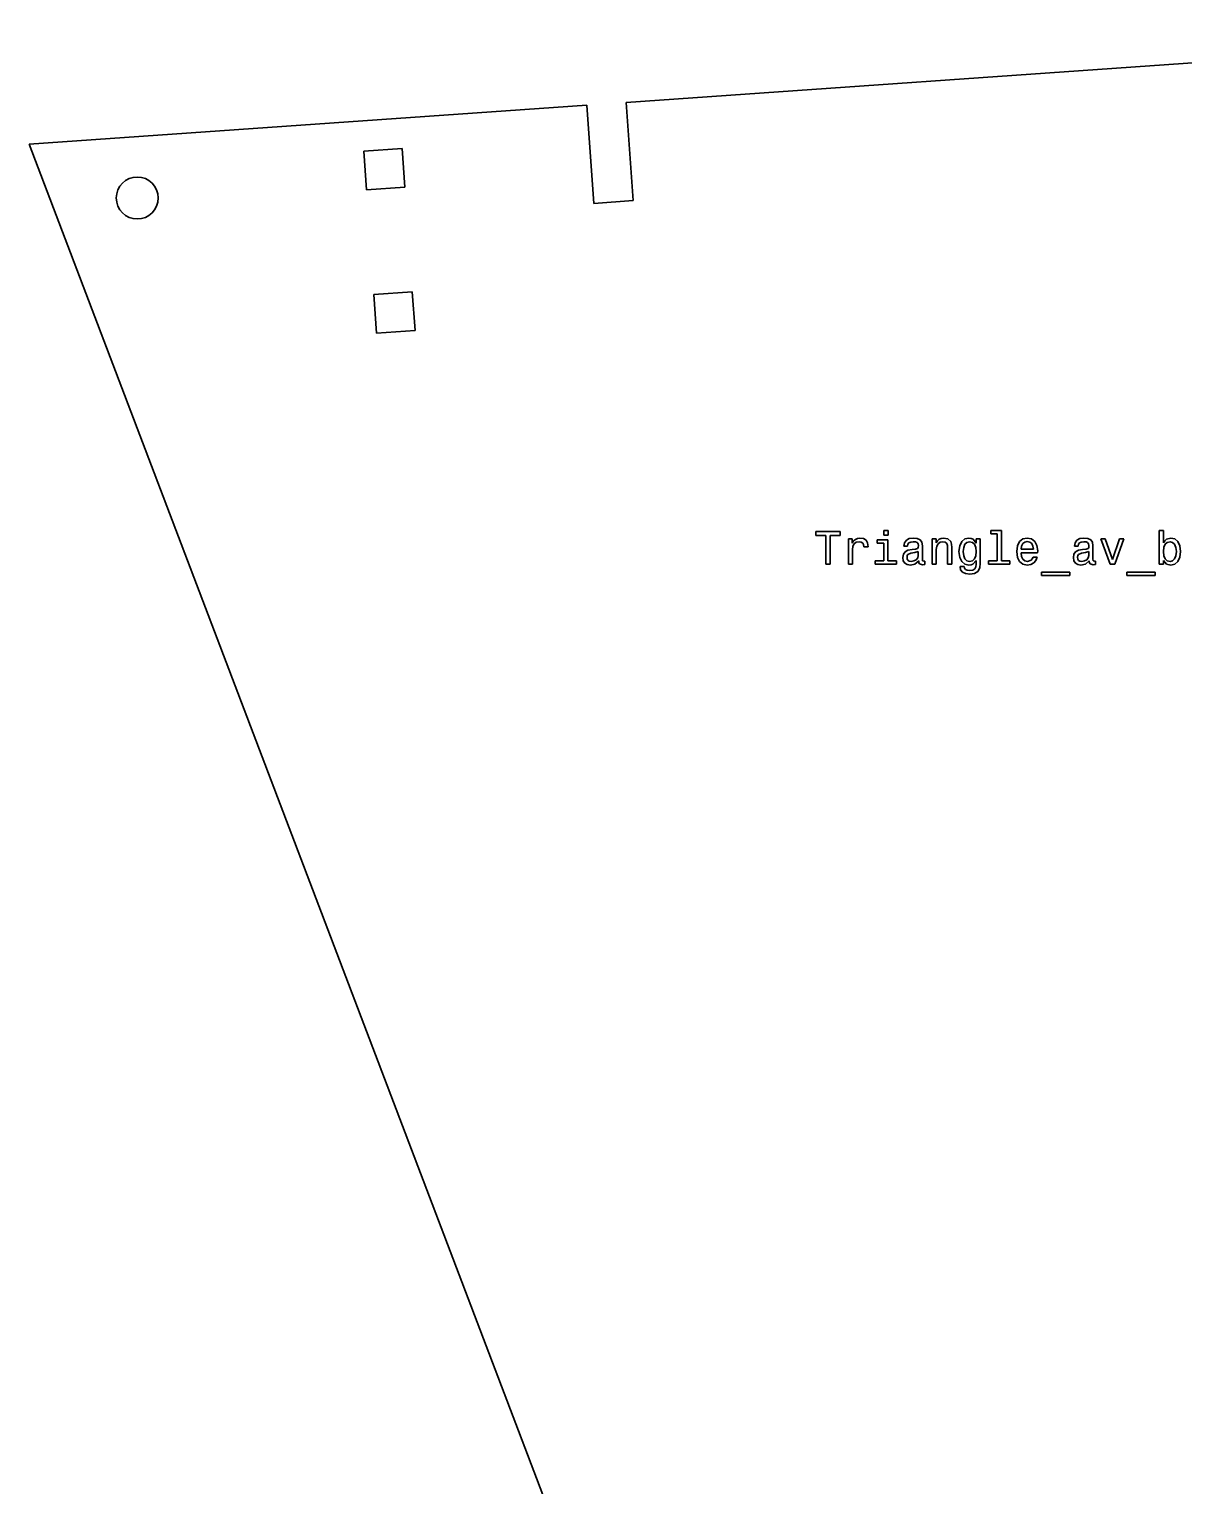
# Model space of a CAD drawing. Extents: x 213 to 562, y 53 to 511.
# Drawn here: x 213.2 to 389.3, y 281.7 to 503.8 of the extents above; entities that cross this region are included whole.
import ezdxf

# ---------------------------------------------------------------- set-up
doc = ezdxf.new("R2010")
doc.units = 0

msp = doc.modelspace()

# ---------------------------------------------------------------- linework, layer by layer
at = {"color": 7, "lineweight": 35}
for p, q in [((304.255859, 492.585999), (463.604004, 503.760498)), ((213.181808, 486.19931), (298.270569, 492.16626)), ((368.476898, 78.357178), (213.181808, 486.19931))]:
    msp.add_line(p, q, dxfattribs=at)
at = {"color": 7, "lineweight": 35, "ltscale": 0.375}
for p, q in [((298.270569, 492.16626), (299.319885, 477.203003)), ((305.305176, 477.622742), (304.255859, 492.585999))]:
    msp.add_line(p, q, dxfattribs=at)
at = {"color": 7, "lineweight": 35, "ltscale": 0.1475}
for p, q in [((264.217682, 485.151154), (270.103241, 485.563873)), ((264.217682, 485.151154), (264.630432, 479.265594)), ((270.515961, 479.678345), (270.103241, 485.563873)), ((264.630432, 479.265594), (270.515961, 479.678345)), ((265.749695, 463.30481), (271.635223, 463.717529)), ((265.749695, 463.30481), (266.162415, 457.41925)), ((272.047974, 457.832001), (271.635223, 463.717529)), ((266.162415, 457.41925), (272.047974, 457.832001))]:
    msp.add_line(p, q, dxfattribs=at)
at = {"color": 7, "lineweight": 35, "ltscale": 0.15}
msp.add_line((299.319885, 477.203003), (305.305176, 477.622742), dxfattribs=at)
at = {"color": 7, "lineweight": 35, "ltscale": 0.092399}
msp.add_line((336.915527, 427.174103), (333.219574, 427.174103), dxfattribs=at)
at = {"color": 7, "lineweight": 35, "ltscale": 0.01513}
for p, q in [((333.219574, 427.174103), (333.219574, 426.568909)), ((336.915527, 426.568909), (336.915527, 427.174103)), ((358.277222, 426.042999), (357.672028, 426.042999))]:
    msp.add_line(p, q, dxfattribs=at)
at = {"color": 7, "lineweight": 35, "ltscale": 0.038004}
msp.add_line((333.219574, 426.568909), (334.739746, 426.568909), dxfattribs=at)
at = {"color": 7, "lineweight": 35, "ltscale": 0.10987}
for p, q in [((334.739746, 426.568909), (334.739746, 422.174103)), ((335.402588, 422.174103), (335.402588, 426.568909))]:
    msp.add_line(p, q, dxfattribs=at)
at = {"color": 7, "lineweight": 35, "ltscale": 0.037823}
msp.add_line((335.402588, 426.568909), (336.915527, 426.568909), dxfattribs=at)
at = {"color": 7, "lineweight": 35, "ltscale": 0.016751}
for p, q in [((344.213806, 427.347015), (343.543762, 427.347015)), ((343.543762, 426.626556), (344.213806, 426.626556)), ((378.111511, 422.174103), (378.781555, 422.174103))]:
    msp.add_line(p, q, dxfattribs=at)
at = {"color": 7, "lineweight": 35, "ltscale": 0.018011}
for p, q in [((343.543762, 427.347015), (343.543762, 426.626556)), ((344.213806, 426.626556), (344.213806, 427.347015))]:
    msp.add_line(p, q, dxfattribs=at)
at = {"color": 7, "lineweight": 35, "ltscale": 0.013329}
for p, q in [((359.869446, 427.347015), (359.869446, 426.813873)), ((342.261353, 422.707245), (342.261353, 422.174103)), ((345.503418, 422.174103), (345.503418, 422.707245)), ((359.559631, 422.707245), (359.559631, 422.174103)), ((362.794495, 422.174103), (362.794495, 422.707245))]:
    msp.add_line(p, q, dxfattribs=at)
at = {"color": 7, "lineweight": 35, "ltscale": 0.040706}
for p, q in [((361.497681, 427.347015), (359.869446, 427.347015)), ((344.1922, 425.9133), (342.563965, 425.9133))]:
    msp.add_line(p, q, dxfattribs=at)
at = {"color": 7, "lineweight": 35, "ltscale": 0.024855}
msp.add_line((359.869446, 426.813873), (360.863647, 426.813873), dxfattribs=at)
at = {"color": 7, "lineweight": 35, "ltscale": 0.102666}
msp.add_line((360.863647, 426.813873), (360.863647, 422.707245), dxfattribs=at)
at = {"color": 7, "lineweight": 35, "ltscale": 0.115994}
msp.add_line((361.497681, 422.707245), (361.497681, 427.347015), dxfattribs=at)
at = {"color": 7, "lineweight": 35, "ltscale": 0.01585}
for p, q in [((386.223907, 427.347015), (385.589905, 427.347015)), ((353.298828, 422.174103), (353.932831, 422.174103)), ((385.589905, 422.174103), (386.223907, 422.174103))]:
    msp.add_line(p, q, dxfattribs=at)
at = {"color": 7, "lineweight": 35, "ltscale": 0.129323}
msp.add_line((385.589905, 427.347015), (385.589905, 422.174103), dxfattribs=at)
at = {"color": 7, "lineweight": 35, "ltscale": 0.04737}
msp.add_line((386.223907, 425.452209), (386.223907, 427.347015), dxfattribs=at)
at = {"color": 7, "lineweight": 35, "ltscale": 0.096722}
for p, q in [((338.154724, 426.042999), (338.154724, 422.174103)), ((350.928528, 426.042999), (350.928528, 422.174103))]:
    msp.add_line(p, q, dxfattribs=at)
at = {"color": 7, "lineweight": 35, "ltscale": 0.01441}
msp.add_line((338.73111, 426.042999), (338.154724, 426.042999), dxfattribs=at)
at = {"color": 7, "lineweight": 35, "ltscale": 0.016031}
msp.add_line((338.73111, 425.401764), (338.73111, 426.042999), dxfattribs=at)
at = {"color": 7, "lineweight": 35, "ltscale": 0.009992}
msp.add_line((338.954468, 425.733185), (338.73111, 425.401764), dxfattribs=at)
at = {"color": 7, "lineweight": 35, "ltscale": 0.013427}
msp.add_line((338.788757, 424.385925), (338.853577, 424.919067), dxfattribs=at)
at = {"color": 7, "lineweight": 35, "ltscale": 0.055296}
msp.add_line((338.788757, 422.174103), (338.788757, 424.385925), dxfattribs=at)
at = {"color": 7, "lineweight": 35, "ltscale": 0.010713}
msp.add_line((338.853577, 424.919067), (339.048096, 425.300903), dxfattribs=at)
at = {"color": 7, "lineweight": 35, "ltscale": 0.009319}
msp.add_line((339.235413, 425.978149), (338.954468, 425.733185), dxfattribs=at)
at = {"color": 7, "lineweight": 35, "ltscale": 0.0098}
msp.add_line((339.048096, 425.300903), (339.365112, 425.531464), dxfattribs=at)
at = {"color": 7, "lineweight": 35, "ltscale": 0.008705}
msp.add_line((339.552429, 426.122223), (339.235413, 425.978149), dxfattribs=at)
at = {"color": 7, "lineweight": 35, "ltscale": 0.010809}
msp.add_line((339.365112, 425.531464), (339.790161, 425.610718), dxfattribs=at)
at = {"color": 7, "lineweight": 35, "ltscale": 0.009298}
msp.add_line((339.919861, 426.179871), (339.552429, 426.122223), dxfattribs=at)
at = {"color": 7, "lineweight": 35, "ltscale": 0.008025}
msp.add_line((339.790161, 425.610718), (340.107178, 425.560272), dxfattribs=at)
at = {"color": 7, "lineweight": 35, "ltscale": 0.01368}
msp.add_line((340.460205, 426.093414), (339.919861, 426.179871), dxfattribs=at)
at = {"color": 7, "lineweight": 35, "ltscale": 0.00695}
msp.add_line((340.107178, 425.560272), (340.34494, 425.416199), dxfattribs=at)
at = {"color": 7, "lineweight": 35, "ltscale": 0.007105}
msp.add_line((340.34494, 425.416199), (340.489014, 425.171234), dxfattribs=at)
at = {"color": 7, "lineweight": 35, "ltscale": 0.011742}
msp.add_line((340.856445, 425.841248), (340.460205, 426.093414), dxfattribs=at)
at = {"color": 7, "lineweight": 35, "ltscale": 0.008381}
msp.add_line((340.489014, 425.171234), (340.539459, 424.839813), dxfattribs=at)
at = {"color": 7, "lineweight": 35, "ltscale": 0.01603}
msp.add_line((340.539459, 424.839813), (341.180664, 424.839813), dxfattribs=at)
at = {"color": 7, "lineweight": 35, "ltscale": 0.012019}
msp.add_line((341.094238, 425.423401), (340.856445, 425.841248), dxfattribs=at)
at = {"color": 7, "lineweight": 35, "ltscale": 0.014749}
for p, q in [((341.180664, 424.839813), (341.094238, 425.423401)), ((373.73111, 423.881592), (374.314697, 423.968048))]:
    msp.add_line(p, q, dxfattribs=at)
at = {"color": 7, "lineweight": 35, "ltscale": 0.013509}
msp.add_line((342.563965, 425.9133), (342.563965, 425.372955), dxfattribs=at)
at = {"color": 7, "lineweight": 35, "ltscale": 0.024856}
msp.add_line((342.563965, 425.372955), (343.558197, 425.372955), dxfattribs=at)
at = {"color": 7, "lineweight": 35, "ltscale": 0.066643}
msp.add_line((343.558197, 425.372955), (343.558197, 422.707245), dxfattribs=at)
at = {"color": 7, "lineweight": 35, "ltscale": 0.080151}
msp.add_line((344.1922, 422.707245), (344.1922, 425.9133), dxfattribs=at)
at = {"color": 7, "lineweight": 35, "ltscale": 0.012824}
for p, q in [((346.721008, 425.466614), (346.62738, 424.96228)), ((372.74408, 425.466614), (372.650391, 424.96228))]:
    msp.add_line(p, q, dxfattribs=at)
at = {"color": 7, "lineweight": 35, "ltscale": 0.00108}
for p, q in [((346.62738, 424.96228), (346.62738, 424.919067)), ((372.650391, 424.96228), (372.650391, 424.919067))]:
    msp.add_line(p, q, dxfattribs=at)
at = {"color": 7, "lineweight": 35, "ltscale": 0.014229}
msp.add_line((346.62738, 424.919067), (347.196533, 424.919067), dxfattribs=at)
at = {"color": 7, "lineweight": 35, "ltscale": 0.011852}
for p, q in [((347.002014, 425.84845), (346.721008, 425.466614)), ((373.025055, 425.84845), (372.74408, 425.466614))]:
    msp.add_line(p, q, dxfattribs=at)
at = {"color": 7, "lineweight": 35, "ltscale": 0.012406}
msp.add_line((347.246948, 424.313873), (346.807495, 424.083344), dxfattribs=at)
at = {"color": 7, "lineweight": 35, "ltscale": 0.012735}
msp.add_line((347.448669, 426.093414), (347.002014, 425.84845), dxfattribs=at)
at = {"color": 7, "lineweight": 35, "ltscale": 0.007669}
for p, q in [((347.196533, 424.919067), (347.246948, 425.221649)), ((373.219574, 424.919067), (373.27002, 425.221649))]:
    msp.add_line(p, q, dxfattribs=at)
at = {"color": 7, "lineweight": 35, "ltscale": 0.006701}
for p, q in [((347.246948, 425.221649), (347.405457, 425.437805)), ((373.27002, 425.221649), (373.428528, 425.437805))]:
    msp.add_line(p, q, dxfattribs=at)
at = {"color": 7, "lineweight": 35, "ltscale": 0.015826}
msp.add_line((347.866547, 424.443573), (347.246948, 424.313873), dxfattribs=at)
at = {"color": 7, "lineweight": 35, "ltscale": 0.007249}
for p, q in [((347.405457, 425.437805), (347.664825, 425.567474)), ((373.428528, 425.437805), (373.687866, 425.567474))]:
    msp.add_line(p, q, dxfattribs=at)
at = {"color": 7, "lineweight": 35, "ltscale": 0.015283}
for p, q in [((348.053864, 426.179871), (347.448669, 426.093414)), ((374.076904, 426.179871), (373.471741, 426.093414))]:
    msp.add_line(p, q, dxfattribs=at)
at = {"color": 7, "lineweight": 35, "ltscale": 0.009272}
for p, q in [((347.664825, 425.567474), (348.032257, 425.61792)), ((352.686432, 426.179871), (352.319, 426.129456)), ((373.687866, 425.567474), (374.055298, 425.61792))]:
    msp.add_line(p, q, dxfattribs=at)
at = {"color": 7, "lineweight": 35, "ltscale": 0.013585}
for p, q in [((348.406891, 424.50119), (347.866547, 424.443573)), ((374.429932, 424.50119), (373.889587, 424.443573))]:
    msp.add_line(p, q, dxfattribs=at)
at = {"color": 7, "lineweight": 35, "ltscale": 0.008872}
for p, q in [((348.032257, 425.61792), (348.385284, 425.581879)), ((374.055298, 425.61792), (374.408325, 425.581879))]:
    msp.add_line(p, q, dxfattribs=at)
at = {"color": 7, "lineweight": 35, "ltscale": 0.015616}
msp.add_line((348.673462, 426.100616), (348.053864, 426.179871), dxfattribs=at)
at = {"color": 7, "lineweight": 35, "ltscale": 0.006859}
for p, q in [((348.385284, 425.581879), (348.637451, 425.473816)), ((374.408325, 425.581879), (374.660522, 425.473816))]:
    msp.add_line(p, q, dxfattribs=at)
at = {"color": 7, "lineweight": 35, "ltscale": 0.007426}
msp.add_line((348.695068, 424.573242), (348.406891, 424.50119), dxfattribs=at)
at = {"color": 7, "lineweight": 35, "ltscale": 0.00602}
msp.add_line((348.637451, 425.473816), (348.788757, 425.286499), dxfattribs=at)
at = {"color": 7, "lineweight": 35, "ltscale": 0.012244}
msp.add_line((349.112946, 425.884491), (348.673462, 426.100616), dxfattribs=at)
at = {"color": 7, "lineweight": 35, "ltscale": 0.004756}
msp.add_line((348.810364, 424.724548), (348.695068, 424.573242), dxfattribs=at)
at = {"color": 7, "lineweight": 35, "ltscale": 0.006606}
for p, q in [((348.788757, 425.286499), (348.839172, 425.02713)), ((374.811798, 425.286499), (374.862244, 425.02713))]:
    msp.add_line(p, q, dxfattribs=at)
at = {"color": 7, "lineweight": 35, "ltscale": 0.007599}
for p, q in [((348.839172, 425.02713), (348.810364, 424.724548)), ((374.862244, 425.02713), (374.833405, 424.724548))]:
    msp.add_line(p, q, dxfattribs=at)
at = {"color": 7, "lineweight": 35, "ltscale": 0.010993}
for p, q in [((349.365112, 425.524261), (349.112946, 425.884491)), ((375.388184, 425.524261), (375.135986, 425.884491))]:
    msp.add_line(p, q, dxfattribs=at)
at = {"color": 7, "lineweight": 35, "ltscale": 0.01297}
for p, q in [((349.451569, 425.012726), (349.365112, 425.524261)), ((375.474609, 425.012726), (375.388184, 425.524261))]:
    msp.add_line(p, q, dxfattribs=at)
at = {"color": 7, "lineweight": 35, "ltscale": 0.050072}
for p, q in [((349.451569, 423.009857), (349.451569, 425.012726)), ((375.474609, 423.009857), (375.474609, 425.012726))]:
    msp.add_line(p, q, dxfattribs=at)
at = {"color": 7, "lineweight": 35, "ltscale": 0.015129}
msp.add_line((351.533691, 426.042999), (350.928528, 426.042999), dxfattribs=at)
at = {"color": 7, "lineweight": 35, "ltscale": 0.01477}
msp.add_line((351.533691, 425.452209), (351.533691, 426.042999), dxfattribs=at)
at = {"color": 7, "lineweight": 35, "ltscale": 0.009341}
msp.add_line((351.742615, 425.761993), (351.533691, 425.452209), dxfattribs=at)
at = {"color": 7, "lineweight": 35, "ltscale": 0.012891}
msp.add_line((351.5625, 424.407532), (351.62738, 424.919067), dxfattribs=at)
at = {"color": 7, "lineweight": 35, "ltscale": 0.055836}
msp.add_line((351.5625, 422.174103), (351.5625, 424.407532), dxfattribs=at)
at = {"color": 7, "lineweight": 35, "ltscale": 0.010724}
msp.add_line((351.62738, 424.919067), (351.836304, 425.293701), dxfattribs=at)
at = {"color": 7, "lineweight": 35, "ltscale": 0.008812}
msp.add_line((352.009216, 425.992554), (351.742615, 425.761993), dxfattribs=at)
at = {"color": 7, "lineweight": 35, "ltscale": 0.009945}
msp.add_line((351.836304, 425.293701), (352.160492, 425.524261), dxfattribs=at)
at = {"color": 7, "lineweight": 35, "ltscale": 0.008467}
msp.add_line((352.319, 426.129456), (352.009216, 425.992554), dxfattribs=at)
at = {"color": 7, "lineweight": 35, "ltscale": 0.011021}
msp.add_line((352.160492, 425.524261), (352.592773, 425.610718), dxfattribs=at)
at = {"color": 7, "lineweight": 35, "ltscale": 0.008831}
msp.add_line((352.592773, 425.610718), (352.938599, 425.538666), dxfattribs=at)
at = {"color": 7, "lineweight": 35, "ltscale": 0.01692}
msp.add_line((353.349243, 426.042999), (352.686432, 426.179871), dxfattribs=at)
at = {"color": 7, "lineweight": 35, "ltscale": 0.007269}
msp.add_line((352.938599, 425.538666), (353.154724, 425.344147), dxfattribs=at)
at = {"color": 7, "lineweight": 35, "ltscale": 0.008544}
msp.add_line((353.154724, 425.344147), (353.262817, 425.019928), dxfattribs=at)
at = {"color": 7, "lineweight": 35, "ltscale": 0.010844}
msp.add_line((353.262817, 425.019928), (353.298828, 424.587646), dxfattribs=at)
at = {"color": 7, "lineweight": 35, "ltscale": 0.060339}
msp.add_line((353.298828, 424.587646), (353.298828, 422.174103), dxfattribs=at)
at = {"color": 7, "lineweight": 35, "ltscale": 0.014407}
msp.add_line((353.774353, 425.653931), (353.349243, 426.042999), dxfattribs=at)
at = {"color": 7, "lineweight": 35, "ltscale": 0.01111}
msp.add_line((353.903992, 425.228851), (353.774353, 425.653931), dxfattribs=at)
at = {"color": 7, "lineweight": 35, "ltscale": 0.012808}
for p, q in [((353.932831, 424.717346), (353.903992, 425.228851)), ((355.5755, 420.985352), (356.03656, 420.761993))]:
    msp.add_line(p, q, dxfattribs=at)
at = {"color": 7, "lineweight": 35, "ltscale": 0.063581}
msp.add_line((353.932831, 422.174103), (353.932831, 424.717346), dxfattribs=at)
at = {"color": 7, "lineweight": 35, "ltscale": 0.021961}
msp.add_line((355.135986, 424.983917), (355.027954, 424.112152), dxfattribs=at)
at = {"color": 7, "lineweight": 35, "ltscale": 0.017966}
for p, q in [((355.445801, 425.632324), (355.135986, 424.983917)), ((355.135986, 423.233185), (355.445801, 422.584778))]:
    msp.add_line(p, q, dxfattribs=at)
at = {"color": 7, "lineweight": 35, "ltscale": 0.015591}
for p, q in [((355.921326, 426.035797), (355.445801, 425.632324)), ((388.414124, 425.632324), (387.938599, 426.035797))]:
    msp.add_line(p, q, dxfattribs=at)
at = {"color": 7, "lineweight": 35, "ltscale": 0.016112}
msp.add_line((355.683533, 424.112152), (355.748413, 424.753357), dxfattribs=at)
at = {"color": 7, "lineweight": 35, "ltscale": 0.012844}
for p, q in [((355.748413, 424.753357), (355.942932, 425.228851)), ((357.391052, 425.228851), (357.585571, 424.753357)), ((355.942932, 422.98822), (355.748413, 423.463745)), ((388.118713, 423.463745), (387.924194, 422.98822))]:
    msp.add_line(p, q, dxfattribs=at)
at = {"color": 7, "lineweight": 35, "ltscale": 0.015727}
msp.add_line((356.533691, 426.179871), (355.921326, 426.035797), dxfattribs=at)
at = {"color": 7, "lineweight": 35, "ltscale": 0.010324}
msp.add_line((355.942932, 425.228851), (356.245514, 425.509857), dxfattribs=at)
at = {"color": 7, "lineweight": 35, "ltscale": 0.010397}
msp.add_line((356.245514, 425.509857), (356.648987, 425.610718), dxfattribs=at)
at = {"color": 7, "lineweight": 35, "ltscale": 0.008559}
msp.add_line((356.872314, 426.129456), (356.533691, 426.179871), dxfattribs=at)
at = {"color": 7, "lineweight": 35, "ltscale": 0.010921}
for p, q in [((356.648987, 425.610718), (357.074036, 425.509857)), ((386.800293, 425.509857), (387.225342, 425.610718))]:
    msp.add_line(p, q, dxfattribs=at)
at = {"color": 7, "lineweight": 35, "ltscale": 0.008379}
msp.add_line((357.174927, 425.985352), (356.872314, 426.129456), dxfattribs=at)
at = {"color": 7, "lineweight": 35, "ltscale": 0.010591}
msp.add_line((357.074036, 425.509857), (357.391052, 425.228851), dxfattribs=at)
at = {"color": 7, "lineweight": 35, "ltscale": 0.018892}
msp.add_line((357.672028, 425.416199), (357.174927, 425.985352), dxfattribs=at)
at = {"color": 7, "lineweight": 35, "ltscale": 0.016131}
for p, q in [((357.585571, 424.753357), (357.657593, 424.112152)), ((388.118713, 424.753357), (388.190765, 424.112152))]:
    msp.add_line(p, q, dxfattribs=at)
at = {"color": 7, "lineweight": 35, "ltscale": 0.01567}
for p, q in [((357.672028, 426.042999), (357.672028, 425.416199)), ((366.965973, 423.28363), (366.339172, 423.28363))]:
    msp.add_line(p, q, dxfattribs=at)
at = {"color": 7, "lineweight": 35, "ltscale": 0.0924}
msp.add_line((358.277222, 422.347015), (358.277222, 426.042999), dxfattribs=at)
at = {"color": 7, "lineweight": 35, "ltscale": 0.021805}
msp.add_line((363.947235, 424.976715), (363.83197, 424.112152), dxfattribs=at)
at = {"color": 7, "lineweight": 35, "ltscale": 0.018285}
msp.add_line((364.271454, 425.632324), (363.947235, 424.976715), dxfattribs=at)
at = {"color": 7, "lineweight": 35, "ltscale": 0.016146}
msp.add_line((364.775757, 426.035797), (364.271454, 425.632324), dxfattribs=at)
at = {"color": 7, "lineweight": 35, "ltscale": 0.012584}
for p, q in [((364.494812, 424.457977), (364.574036, 424.955078)), ((347.124481, 422.138092), (347.621582, 422.058838))]:
    msp.add_line(p, q, dxfattribs=at)
at = {"color": 7, "lineweight": 35, "ltscale": 0.047009}
msp.add_line((366.375183, 424.457977), (364.494812, 424.457977), dxfattribs=at)
at = {"color": 7, "lineweight": 35, "ltscale": 0.010394}
msp.add_line((364.574036, 424.955078), (364.768555, 425.32254), dxfattribs=at)
at = {"color": 7, "lineweight": 35, "ltscale": 0.009258}
for p, q in [((364.768555, 425.32254), (365.063965, 425.545868)), ((365.834839, 425.545868), (366.130249, 425.32254))]:
    msp.add_line(p, q, dxfattribs=at)
at = {"color": 7, "lineweight": 35, "ltscale": 0.016782}
msp.add_line((365.431396, 426.179871), (364.775757, 426.035797), dxfattribs=at)
at = {"color": 7, "lineweight": 35, "ltscale": 0.009926}
msp.add_line((365.063965, 425.545868), (365.453003, 425.625122), dxfattribs=at)
at = {"color": 7, "lineweight": 35, "ltscale": 0.017097}
msp.add_line((366.10144, 426.042999), (365.431396, 426.179871), dxfattribs=at)
at = {"color": 7, "lineweight": 35, "ltscale": 0.009749}
msp.add_line((365.453003, 425.625122), (365.834839, 425.545868), dxfattribs=at)
at = {"color": 7, "lineweight": 35, "ltscale": 0.015706}
msp.add_line((366.605743, 425.668335), (366.10144, 426.042999), dxfattribs=at)
at = {"color": 7, "lineweight": 35, "ltscale": 0.010231}
msp.add_line((366.130249, 425.32254), (366.310364, 424.955078), dxfattribs=at)
at = {"color": 7, "lineweight": 35, "ltscale": 0.012533}
msp.add_line((366.310364, 424.955078), (366.375183, 424.457977), dxfattribs=at)
at = {"color": 7, "lineweight": 35, "ltscale": 0.017399}
msp.add_line((366.922729, 425.048737), (366.605743, 425.668335), dxfattribs=at)
at = {"color": 7, "lineweight": 35, "ltscale": 0.020913}
msp.add_line((367.038025, 424.220215), (366.922729, 425.048737), dxfattribs=at)
at = {"color": 7, "lineweight": 35, "ltscale": 0.007387}
msp.add_line((367.030823, 423.924835), (367.038025, 424.220215), dxfattribs=at)
at = {"color": 7, "lineweight": 35, "ltscale": 0.01423}
msp.add_line((372.650391, 424.919067), (373.219574, 424.919067), dxfattribs=at)
at = {"color": 7, "lineweight": 35, "ltscale": 0.012408}
msp.add_line((373.27002, 424.313873), (372.830505, 424.083344), dxfattribs=at)
at = {"color": 7, "lineweight": 35, "ltscale": 0.012736}
msp.add_line((373.471741, 426.093414), (373.025055, 425.84845), dxfattribs=at)
at = {"color": 7, "lineweight": 35, "ltscale": 0.015825}
msp.add_line((373.889587, 424.443573), (373.27002, 424.313873), dxfattribs=at)
at = {"color": 7, "lineweight": 35, "ltscale": 0.015617}
msp.add_line((374.696533, 426.100616), (374.076904, 426.179871), dxfattribs=at)
at = {"color": 7, "lineweight": 35, "ltscale": 0.007427}
msp.add_line((374.71814, 424.573242), (374.429932, 424.50119), dxfattribs=at)
at = {"color": 7, "lineweight": 35, "ltscale": 0.006019}
msp.add_line((374.660522, 425.473816), (374.811798, 425.286499), dxfattribs=at)
at = {"color": 7, "lineweight": 35, "ltscale": 0.012243}
msp.add_line((375.135986, 425.884491), (374.696533, 426.100616), dxfattribs=at)
at = {"color": 7, "lineweight": 35, "ltscale": 0.004755}
msp.add_line((374.833405, 424.724548), (374.71814, 424.573242), dxfattribs=at)
at = {"color": 7, "lineweight": 35, "ltscale": 0.10315}
msp.add_line((376.677795, 426.042999), (378.111511, 422.174103), dxfattribs=at)
at = {"color": 7, "lineweight": 35, "ltscale": 0.016571}
for p, q in [((377.340637, 426.042999), (376.677795, 426.042999)), ((334.739746, 422.174103), (335.402588, 422.174103))]:
    msp.add_line(p, q, dxfattribs=at)
at = {"color": 7, "lineweight": 35, "ltscale": 0.082776}
msp.add_line((378.450134, 422.923401), (377.340637, 426.042999), dxfattribs=at)
at = {"color": 7, "lineweight": 35, "ltscale": 0.082596}
msp.add_line((379.538025, 426.042999), (378.450134, 422.923401), dxfattribs=at)
at = {"color": 7, "lineweight": 35, "ltscale": 0.102964}
msp.add_line((378.781555, 422.174103), (380.193665, 426.042999), dxfattribs=at)
at = {"color": 7, "lineweight": 35, "ltscale": 0.016391}
msp.add_line((380.193665, 426.042999), (379.538025, 426.042999), dxfattribs=at)
at = {"color": 7, "lineweight": 35, "ltscale": 0.009444}
msp.add_line((386.440063, 425.761993), (386.223907, 425.452209), dxfattribs=at)
at = {"color": 7, "lineweight": 35, "ltscale": 0.016291}
for p, q in [((386.23111, 424.112152), (386.295959, 424.760559)), ((355.748413, 423.463745), (355.683533, 424.112152))]:
    msp.add_line(p, q, dxfattribs=at)
at = {"color": 7, "lineweight": 35, "ltscale": 0.012677}
for p, q in [((386.295959, 424.760559), (386.490479, 425.228851)), ((387.924194, 425.221649), (388.118713, 424.753357))]:
    msp.add_line(p, q, dxfattribs=at)
at = {"color": 7, "lineweight": 35, "ltscale": 0.008675}
msp.add_line((386.699402, 425.992554), (386.440063, 425.761993), dxfattribs=at)
at = {"color": 7, "lineweight": 35, "ltscale": 0.010457}
msp.add_line((386.490479, 425.228851), (386.800293, 425.509857), dxfattribs=at)
at = {"color": 7, "lineweight": 35, "ltscale": 0.016528}
msp.add_line((387.333435, 426.179871), (386.699402, 425.992554), dxfattribs=at)
at = {"color": 7, "lineweight": 35, "ltscale": 0.010047}
msp.add_line((387.225342, 425.610718), (387.61438, 425.509857), dxfattribs=at)
at = {"color": 7, "lineweight": 35, "ltscale": 0.015552}
msp.add_line((387.938599, 426.035797), (387.333435, 426.179871), dxfattribs=at)
at = {"color": 7, "lineweight": 35, "ltscale": 0.010579}
msp.add_line((387.61438, 425.509857), (387.924194, 425.221649), dxfattribs=at)
at = {"color": 7, "lineweight": 35, "ltscale": 0.017965}
msp.add_line((388.723907, 424.983917), (388.414124, 425.632324), dxfattribs=at)
at = {"color": 7, "lineweight": 35, "ltscale": 0.021984}
for p, q in [((388.839172, 424.112152), (388.723907, 424.983917)), ((388.723907, 423.240387), (388.839172, 424.112152))]:
    msp.add_line(p, q, dxfattribs=at)
at = {"color": 7, "lineweight": 35, "ltscale": 0.015851}
msp.add_line((338.154724, 422.174103), (338.788757, 422.174103), dxfattribs=at)
at = {"color": 7, "lineweight": 35, "ltscale": 0.032421}
msp.add_line((343.558197, 422.707245), (342.261353, 422.707245), dxfattribs=at)
at = {"color": 7, "lineweight": 35, "ltscale": 0.081052}
msp.add_line((342.261353, 422.174103), (345.503418, 422.174103), dxfattribs=at)
at = {"color": 7, "lineweight": 35, "ltscale": 0.03278}
msp.add_line((345.503418, 422.707245), (344.1922, 422.707245), dxfattribs=at)
at = {"color": 7, "lineweight": 35, "ltscale": 0.013475}
for p, q in [((346.548096, 423.723114), (346.468872, 423.189972)), ((372.571167, 423.723114), (372.491913, 423.189972))]:
    msp.add_line(p, q, dxfattribs=at)
at = {"color": 7, "lineweight": 35, "ltscale": 0.012024}
for p, q in [((346.468872, 423.189972), (346.540894, 422.714447)), ((372.491913, 423.189972), (372.563965, 422.714447))]:
    msp.add_line(p, q, dxfattribs=at)
at = {"color": 7, "lineweight": 35, "ltscale": 0.010444}
msp.add_line((346.540894, 422.714447), (346.764252, 422.36142), dxfattribs=at)
at = {"color": 7, "lineweight": 35, "ltscale": 0.011098}
msp.add_line((346.807495, 424.083344), (346.548096, 423.723114), dxfattribs=at)
at = {"color": 7, "lineweight": 35, "ltscale": 0.010596}
for p, q in [((346.764252, 422.36142), (347.124481, 422.138092)), ((372.787292, 422.36142), (373.147522, 422.138092))]:
    msp.add_line(p, q, dxfattribs=at)
at = {"color": 7, "lineweight": 35, "ltscale": 0.006345}
for p, q in [((347.102844, 423.247589), (347.131683, 423.499756)), ((373.125916, 423.247589), (373.154724, 423.499756))]:
    msp.add_line(p, q, dxfattribs=at)
at = {"color": 7, "lineweight": 35, "ltscale": 0.007082}
for p, q in [((347.138885, 422.966614), (347.102844, 423.247589)), ((373.161926, 422.966614), (373.125916, 423.247589))]:
    msp.add_line(p, q, dxfattribs=at)
at = {"color": 7, "lineweight": 35, "ltscale": 0.005346}
for p, q in [((347.131683, 423.499756), (347.246948, 423.679871)), ((373.154724, 423.499756), (373.27002, 423.679871))]:
    msp.add_line(p, q, dxfattribs=at)
at = {"color": 7, "lineweight": 35, "ltscale": 0.0059}
for p, q in [((347.261353, 422.764893), (347.138885, 422.966614)), ((373.284424, 422.764893), (373.161926, 422.966614))]:
    msp.add_line(p, q, dxfattribs=at)
at = {"color": 7, "lineweight": 35, "ltscale": 0.012583}
msp.add_line((347.246948, 423.679871), (347.708069, 423.881592), dxfattribs=at)
at = {"color": 7, "lineweight": 35, "ltscale": 0.005653}
for p, q in [((347.455872, 422.649628), (347.261353, 422.764893)), ((373.478943, 422.649628), (373.284424, 422.764893))]:
    msp.add_line(p, q, dxfattribs=at)
at = {"color": 7, "lineweight": 35, "ltscale": 0.006904}
msp.add_line((347.729675, 422.613586), (347.455872, 422.649628), dxfattribs=at)
at = {"color": 7, "lineweight": 35, "ltscale": 0.017173}
for p, q in [((347.621582, 422.058838), (348.291626, 422.210144)), ((373.644653, 422.058838), (374.314697, 422.210144))]:
    msp.add_line(p, q, dxfattribs=at)
at = {"color": 7, "lineweight": 35, "ltscale": 0.014748}
msp.add_line((347.708069, 423.881592), (348.291626, 423.968048), dxfattribs=at)
at = {"color": 7, "lineweight": 35, "ltscale": 0.010749}
msp.add_line((348.154724, 422.678436), (347.729675, 422.613586), dxfattribs=at)
at = {"color": 7, "lineweight": 35, "ltscale": 0.009832}
for p, q in [((348.500549, 422.865753), (348.154724, 422.678436)), ((374.523621, 422.865753), (374.177795, 422.678436))]:
    msp.add_line(p, q, dxfattribs=at)
at = {"color": 7, "lineweight": 35, "ltscale": 0.013841}
for p, q in [((348.291626, 423.968048), (348.817566, 424.140961)), ((374.314697, 423.968048), (374.840637, 424.140961))]:
    msp.add_line(p, q, dxfattribs=at)
at = {"color": 7, "lineweight": 35, "ltscale": 0.018988}
for p, q in [((348.291626, 422.210144), (348.889587, 422.678436)), ((374.314697, 422.210144), (374.912659, 422.678436))]:
    msp.add_line(p, q, dxfattribs=at)
at = {"color": 7, "lineweight": 35, "ltscale": 0.009226}
for p, q in [((348.73111, 423.153931), (348.500549, 422.865753)), ((374.75415, 423.153931), (374.523621, 422.865753))]:
    msp.add_line(p, q, dxfattribs=at)
at = {"color": 7, "lineweight": 35, "ltscale": 0.009612}
for p, q in [((348.817566, 423.528564), (348.73111, 423.153931)), ((374.840637, 423.528564), (374.75415, 423.153931))]:
    msp.add_line(p, q, dxfattribs=at)
at = {"color": 7, "lineweight": 35, "ltscale": 0.01531}
for p, q in [((348.817566, 424.140961), (348.817566, 423.528564)), ((374.840637, 424.140961), (374.840637, 423.528564)), ((355.80603, 421.821075), (355.193634, 421.821075))]:
    msp.add_line(p, q, dxfattribs=at)
at = {"color": 7, "lineweight": 35, "ltscale": 0.00054}
for p, q in [((348.889587, 422.678436), (348.889587, 422.65683)), ((364.494812, 423.903229), (364.494812, 423.924835)), ((374.912659, 422.678436), (374.912659, 422.65683))]:
    msp.add_line(p, q, dxfattribs=at)
at = {"color": 7, "lineweight": 35, "ltscale": 0.00619}
for p, q in [((348.889587, 422.65683), (348.925629, 422.411865)), ((374.912659, 422.65683), (374.948669, 422.411865))]:
    msp.add_line(p, q, dxfattribs=at)
at = {"color": 7, "lineweight": 35, "ltscale": 0.005098}
for p, q in [((348.925629, 422.411865), (349.033691, 422.238953)), ((374.948669, 422.411865), (375.056763, 422.238953))]:
    msp.add_line(p, q, dxfattribs=at)
at = {"color": 7, "lineweight": 35, "ltscale": 0.011853}
msp.add_line((349.033691, 422.238953), (349.48761, 422.102051), dxfattribs=at)
at = {"color": 7, "lineweight": 35, "ltscale": 0.007261}
for p, q in [((349.48761, 422.721649), (349.451569, 423.009857)), ((375.51062, 422.721649), (375.474609, 423.009857))]:
    msp.add_line(p, q, dxfattribs=at)
at = {"color": 7, "lineweight": 35, "ltscale": 0.00556}
msp.add_line((349.689331, 422.627991), (349.48761, 422.721649), dxfattribs=at)
at = {"color": 7, "lineweight": 35, "ltscale": 0.008943}
for p, q in [((349.48761, 422.102051), (349.840637, 422.159698)), ((375.51062, 422.102051), (375.863647, 422.159698))]:
    msp.add_line(p, q, dxfattribs=at)
at = {"color": 7, "lineweight": 35, "ltscale": 0.003821}
msp.add_line((349.840637, 422.649628), (349.689331, 422.627991), dxfattribs=at)
at = {"color": 7, "lineweight": 35, "ltscale": 0.012248}
for p, q in [((349.840637, 422.159698), (349.840637, 422.649628)), ((375.863647, 422.159698), (375.863647, 422.649628))]:
    msp.add_line(p, q, dxfattribs=at)
at = {"color": 7, "lineweight": 35, "ltscale": 0.015849}
msp.add_line((350.928528, 422.174103), (351.5625, 422.174103), dxfattribs=at)
at = {"color": 7, "lineweight": 35, "ltscale": 0.02214}
msp.add_line((355.027954, 424.112152), (355.135986, 423.233185), dxfattribs=at)
at = {"color": 7, "lineweight": 35, "ltscale": 0.015708}
msp.add_line((355.445801, 422.584778), (355.921326, 422.174103), dxfattribs=at)
at = {"color": 7, "lineweight": 35, "ltscale": 0.015687}
msp.add_line((355.921326, 422.174103), (356.533691, 422.037231), dxfattribs=at)
at = {"color": 7, "lineweight": 35, "ltscale": 0.010446}
msp.add_line((356.245514, 422.700043), (355.942932, 422.98822), dxfattribs=at)
at = {"color": 7, "lineweight": 35, "ltscale": 0.010355}
msp.add_line((356.648987, 422.606384), (356.245514, 422.700043), dxfattribs=at)
at = {"color": 7, "lineweight": 35, "ltscale": 0.008737}
msp.add_line((356.533691, 422.037231), (356.879517, 422.087646), dxfattribs=at)
at = {"color": 7, "lineweight": 35, "ltscale": 0.010881}
for p, q in [((357.074036, 422.700043), (356.648987, 422.606384)), ((387.225342, 422.606384), (386.800293, 422.700043))]:
    msp.add_line(p, q, dxfattribs=at)
at = {"color": 7, "lineweight": 35, "ltscale": 0.007901}
for p, q in [((356.879517, 422.087646), (357.167725, 422.217346)), ((366.339172, 423.28363), (366.209473, 422.995422))]:
    msp.add_line(p, q, dxfattribs=at)
at = {"color": 7, "lineweight": 35, "ltscale": 0.010711}
msp.add_line((357.391052, 422.98822), (357.074036, 422.700043), dxfattribs=at)
at = {"color": 7, "lineweight": 35, "ltscale": 0.01861}
msp.add_line((357.167725, 422.217346), (357.672028, 422.764893), dxfattribs=at)
at = {"color": 7, "lineweight": 35, "ltscale": 0.012678}
for p, q in [((357.585571, 423.456543), (357.391052, 422.98822)), ((386.490479, 422.98822), (386.295959, 423.456543))]:
    msp.add_line(p, q, dxfattribs=at)
at = {"color": 7, "lineweight": 35, "ltscale": 0.016489}
msp.add_line((357.657593, 424.112152), (357.585571, 423.456543), dxfattribs=at)
at = {"color": 7, "lineweight": 35, "ltscale": 0.010903}
msp.add_line((357.672028, 422.217346), (357.61438, 421.785065), dxfattribs=at)
at = {"color": 7, "lineweight": 35, "ltscale": 0.013689}
msp.add_line((357.672028, 422.764893), (357.672028, 422.217346), dxfattribs=at)
at = {"color": 7, "lineweight": 35, "ltscale": 0.01832}
msp.add_line((358.190735, 421.619354), (358.277222, 422.347015), dxfattribs=at)
at = {"color": 7, "lineweight": 35, "ltscale": 0.0326}
msp.add_line((360.863647, 422.707245), (359.559631, 422.707245), dxfattribs=at)
at = {"color": 7, "lineweight": 35, "ltscale": 0.080872}
msp.add_line((359.559631, 422.174103), (362.794495, 422.174103), dxfattribs=at)
at = {"color": 7, "lineweight": 35, "ltscale": 0.03242}
msp.add_line((362.794495, 422.707245), (361.497681, 422.707245), dxfattribs=at)
at = {"color": 7, "lineweight": 35, "ltscale": 0.022318}
msp.add_line((363.83197, 424.112152), (363.940033, 423.225983), dxfattribs=at)
at = {"color": 7, "lineweight": 35, "ltscale": 0.018123}
msp.add_line((363.940033, 423.225983), (364.264221, 422.577576), dxfattribs=at)
at = {"color": 7, "lineweight": 35, "ltscale": 0.016006}
msp.add_line((364.264221, 422.577576), (364.761353, 422.174103), dxfattribs=at)
at = {"color": 7, "lineweight": 35, "ltscale": 0.0634}
msp.add_line((364.494812, 423.924835), (367.030823, 423.924835), dxfattribs=at)
at = {"color": 7, "lineweight": 35, "ltscale": 0.013986}
msp.add_line((364.566833, 423.34845), (364.494812, 423.903229), dxfattribs=at)
at = {"color": 7, "lineweight": 35, "ltscale": 0.011438}
msp.add_line((364.768555, 422.937805), (364.566833, 423.34845), dxfattribs=at)
at = {"color": 7, "lineweight": 35, "ltscale": 0.016568}
msp.add_line((364.761353, 422.174103), (365.40979, 422.037231), dxfattribs=at)
at = {"color": 7, "lineweight": 35, "ltscale": 0.009987}
msp.add_line((365.078369, 422.685638), (364.768555, 422.937805), dxfattribs=at)
at = {"color": 7, "lineweight": 35, "ltscale": 0.010456}
msp.add_line((365.489014, 422.606384), (365.078369, 422.685638), dxfattribs=at)
at = {"color": 7, "lineweight": 35, "ltscale": 0.014243}
msp.add_line((365.40979, 422.037231), (365.971741, 422.13089), dxfattribs=at)
at = {"color": 7, "lineweight": 35, "ltscale": 0.014012}
msp.add_line((366.022156, 422.779297), (365.489014, 422.606384), dxfattribs=at)
at = {"color": 7, "lineweight": 35, "ltscale": 0.013053}
msp.add_line((365.971741, 422.13089), (366.432831, 422.375854), dxfattribs=at)
at = {"color": 7, "lineweight": 35, "ltscale": 0.00715}
msp.add_line((366.209473, 422.995422), (366.022156, 422.779297), dxfattribs=at)
at = {"color": 7, "lineweight": 35, "ltscale": 0.012894}
msp.add_line((366.432831, 422.375854), (366.771423, 422.764893), dxfattribs=at)
at = {"color": 7, "lineweight": 35, "ltscale": 0.013851}
msp.add_line((366.771423, 422.764893), (366.965973, 423.28363), dxfattribs=at)
at = {"color": 7, "lineweight": 35, "ltscale": 0.010443}
msp.add_line((372.563965, 422.714447), (372.787292, 422.36142), dxfattribs=at)
at = {"color": 7, "lineweight": 35, "ltscale": 0.011097}
msp.add_line((372.830505, 424.083344), (372.571167, 423.723114), dxfattribs=at)
at = {"color": 7, "lineweight": 35, "ltscale": 0.012585}
msp.add_line((373.147522, 422.138092), (373.644653, 422.058838), dxfattribs=at)
at = {"color": 7, "lineweight": 35, "ltscale": 0.012582}
msp.add_line((373.27002, 423.679871), (373.73111, 423.881592), dxfattribs=at)
at = {"color": 7, "lineweight": 35, "ltscale": 0.006903}
msp.add_line((373.752716, 422.613586), (373.478943, 422.649628), dxfattribs=at)
at = {"color": 7, "lineweight": 35, "ltscale": 0.01075}
msp.add_line((374.177795, 422.678436), (373.752716, 422.613586), dxfattribs=at)
at = {"color": 7, "lineweight": 35, "ltscale": 0.011851}
msp.add_line((375.056763, 422.238953), (375.51062, 422.102051), dxfattribs=at)
at = {"color": 7, "lineweight": 35, "ltscale": 0.005561}
msp.add_line((375.712372, 422.627991), (375.51062, 422.721649), dxfattribs=at)
at = {"color": 7, "lineweight": 35, "ltscale": 0.00382}
msp.add_line((375.863647, 422.649628), (375.712372, 422.627991), dxfattribs=at)
at = {"color": 7, "lineweight": 35, "ltscale": 0.018149}
msp.add_line((386.223907, 422.772095), (386.6922, 422.217346), dxfattribs=at)
at = {"color": 7, "lineweight": 35, "ltscale": 0.01495}
msp.add_line((386.223907, 422.174103), (386.223907, 422.772095), dxfattribs=at)
at = {"color": 7, "lineweight": 35, "ltscale": 0.01647}
msp.add_line((386.295959, 423.456543), (386.23111, 424.112152), dxfattribs=at)
at = {"color": 7, "lineweight": 35, "ltscale": 0.010578}
for p, q in [((386.800293, 422.700043), (386.490479, 422.98822)), ((387.924194, 422.98822), (387.61438, 422.700043))]:
    msp.add_line(p, q, dxfattribs=at)
at = {"color": 7, "lineweight": 35, "ltscale": 0.016651}
msp.add_line((386.6922, 422.217346), (387.333435, 422.037231), dxfattribs=at)
at = {"color": 7, "lineweight": 35, "ltscale": 0.010004}
msp.add_line((387.61438, 422.700043), (387.225342, 422.606384), dxfattribs=at)
at = {"color": 7, "lineweight": 35, "ltscale": 0.015511}
msp.add_line((387.333435, 422.037231), (387.938599, 422.174103), dxfattribs=at)
at = {"color": 7, "lineweight": 35, "ltscale": 0.015845}
msp.add_line((387.938599, 422.174103), (388.421326, 422.584778), dxfattribs=at)
at = {"color": 7, "lineweight": 35, "ltscale": 0.01631}
msp.add_line((388.190765, 424.112152), (388.118713, 423.463745), dxfattribs=at)
at = {"color": 7, "lineweight": 35, "ltscale": 0.018052}
msp.add_line((388.421326, 422.584778), (388.723907, 423.240387), dxfattribs=at)
at = {"color": 7, "lineweight": 35, "ltscale": 0.00072}
msp.add_line((355.193634, 421.821075), (355.193634, 421.792267), dxfattribs=at)
at = {"color": 7, "lineweight": 35, "ltscale": 0.011763}
msp.add_line((355.193634, 421.792267), (355.287292, 421.331177), dxfattribs=at)
at = {"color": 7, "lineweight": 35, "ltscale": 0.011254}
msp.add_line((355.287292, 421.331177), (355.5755, 420.985352), dxfattribs=at)
at = {"color": 7, "lineweight": 35, "ltscale": 0.006429}
msp.add_line((355.856445, 421.568909), (355.80603, 421.821075), dxfattribs=at)
at = {"color": 7, "lineweight": 35, "ltscale": 0.006252}
msp.add_line((356.022156, 421.381592), (355.856445, 421.568909), dxfattribs=at)
at = {"color": 7, "lineweight": 35, "ltscale": 0.007527}
msp.add_line((356.303162, 421.273529), (356.022156, 421.381592), dxfattribs=at)
at = {"color": 7, "lineweight": 35, "ltscale": 0.015795}
msp.add_line((356.03656, 420.761993), (356.663391, 420.68277), dxfattribs=at)
at = {"color": 7, "lineweight": 35, "ltscale": 0.009965}
msp.add_line((356.699402, 421.230316), (356.303162, 421.273529), dxfattribs=at)
at = {"color": 7, "lineweight": 35, "ltscale": 0.018926}
msp.add_line((356.663391, 420.68277), (357.412659, 420.790833), dxfattribs=at)
at = {"color": 7, "lineweight": 35, "ltscale": 0.011462}
msp.add_line((357.15329, 421.295135), (356.699402, 421.230316), dxfattribs=at)
at = {"color": 7, "lineweight": 35, "ltscale": 0.008803}
msp.add_line((357.455872, 421.47525), (357.15329, 421.295135), dxfattribs=at)
at = {"color": 7, "lineweight": 35, "ltscale": 0.014549}
msp.add_line((357.412659, 420.790833), (357.90979, 421.093414), dxfattribs=at)
at = {"color": 7, "lineweight": 35, "ltscale": 0.0087}
msp.add_line((357.61438, 421.785065), (357.455872, 421.47525), dxfattribs=at)
at = {"color": 7, "lineweight": 35, "ltscale": 0.014907}
msp.add_line((357.90979, 421.093414), (358.190735, 421.619354), dxfattribs=at)
at = {"color": 7, "lineweight": 35, "ltscale": 0.012608}
for p, q in [((367.599976, 420.978149), (367.599976, 420.473816)), ((371.937134, 420.473816), (371.937134, 420.978149)), ((380.611511, 420.978149), (380.611511, 420.473816)), ((384.948669, 420.473816), (384.948669, 420.978149))]:
    msp.add_line(p, q, dxfattribs=at)
at = {"color": 7, "lineweight": 35, "ltscale": 0.108429}
for p, q in [((371.937134, 420.978149), (367.599976, 420.978149)), ((367.599976, 420.473816), (371.937134, 420.473816)), ((384.948669, 420.978149), (380.611511, 420.978149)), ((380.611511, 420.473816), (384.948669, 420.473816))]:
    msp.add_line(p, q, dxfattribs=at)
at = {"color": 7, "lineweight": 35}
msp.add_circle((229.674225, 478.0177), 3.2, dxfattribs=at)

doc.saveas('drawing.dxf')
